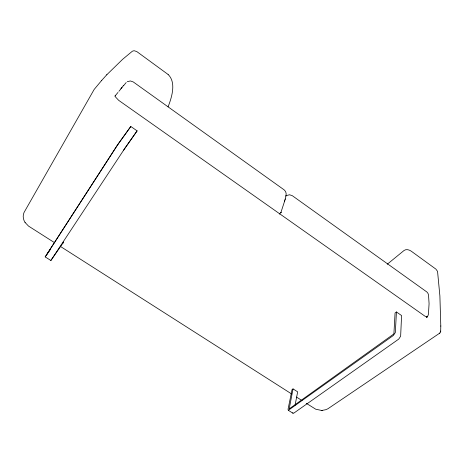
<?xml version="1.0" encoding="UTF-8"?>
<svg xmlns="http://www.w3.org/2000/svg" width="464" height="464" viewBox="0 0 464 464"><rect width="100%" height="100%" fill="white"/><g stroke="black" fill="none" stroke-linecap="round" stroke-linejoin="round"><path stroke-width="0.7" d="M440.759 331.052L440.377 332.398L439.507 333.285L327.897 408.772L325.751 409.712L322.364 410.35M440.8 326.128L439.889 295.945L437.552 271.394L435.893 269.108L411.968 251.708C409.857 250.026 406.464 248.646 404.034 250.508L387.243 264.248M440.8 325.931L440.667 331.731M288.243 410.246L293.004 413.25L294.014 412.983L398.727 339.103L400.641 336.209L401.58 315.555L396.447 311.965L395.322 332.543L393.408 335.443L288.364 410.292L288.04 409.318L292.03 389.65L293.045 388.896L297.656 391.848L295.058 405.287M293.045 388.896L289.194 408.894L393.385 334.277L393.93 333.39L395.073 312.985L396.447 311.965M285.087 199.508C286.015 196.469 287.326 192.131 284.159 189.875L133.249 81.937L130.407 80.956L127.298 81.67M281.138 211.775L284.786 200.622M284.647 201.144L285.227 198.981M62.976 243.107L63.69 242.028L50.872 260.495L45.176 256.899L117.404 145.087L130.813 126.469L137.112 130.871L124.683 148.619M280.958 212.245L280.569 212.848M50.872 260.495L124.915 148.219L137.112 130.871M46.249 255.299L117.966 144.333M130.813 126.469L118.047 144.217M123.557 150.249L124.683 148.567M168.067 106.859C171.686 97.62 176.54 82.534 168.125 74.489M50.396 249.499L45.188 256.894M120.269 89.395L123.668 85.318M115.258 95.729L117.989 92.435M118.9 91.333L120.263 89.685M121.174 88.589L122.084 87.487M123.453 85.84L126.179 82.54M101.738 80.353L94.18 89.419L24.064 212.425C22.539 215.667 23.142 219.623 25.12 222.54M106.708 74.837L122.641 59.299L132.391 51.197L134.09 50.698L136.805 51.585L168.165 74.518M101.564 80.556L106.882 74.64M279.363 214.101L280.366 213.057M427.06 316.779L427.965 315.717L428.434 314.25L429.078 303.671L428.521 294.976L427.959 293.323L426.926 292.024L292.285 195.686L289.536 194.77L286.184 195.628M439.507 333.285L439.907 332.978M285.54 196.04L286.381 195.512M426.602 317.161L426.955 316.976M306.292 403.303L315.775 409.231L321.285 410.379M321.245 410.379L322.445 410.344M426.851 316.982L424.769 316.048L118.668 100.323L115.461 96.912M54.775 242.829L28.524 226.084L25.039 222.43M60.274 246.338L291.641 393.959M296.525 397.074L302.018 400.577M293.004 413.25L292.749 412.74M115.089 95.891L115.072 96.292L115.089 95.891M281.19 212.593L280.801 212.553L281.19 212.593M427.199 316.976L426.619 316.987L427.199 316.976"/></g></svg>
